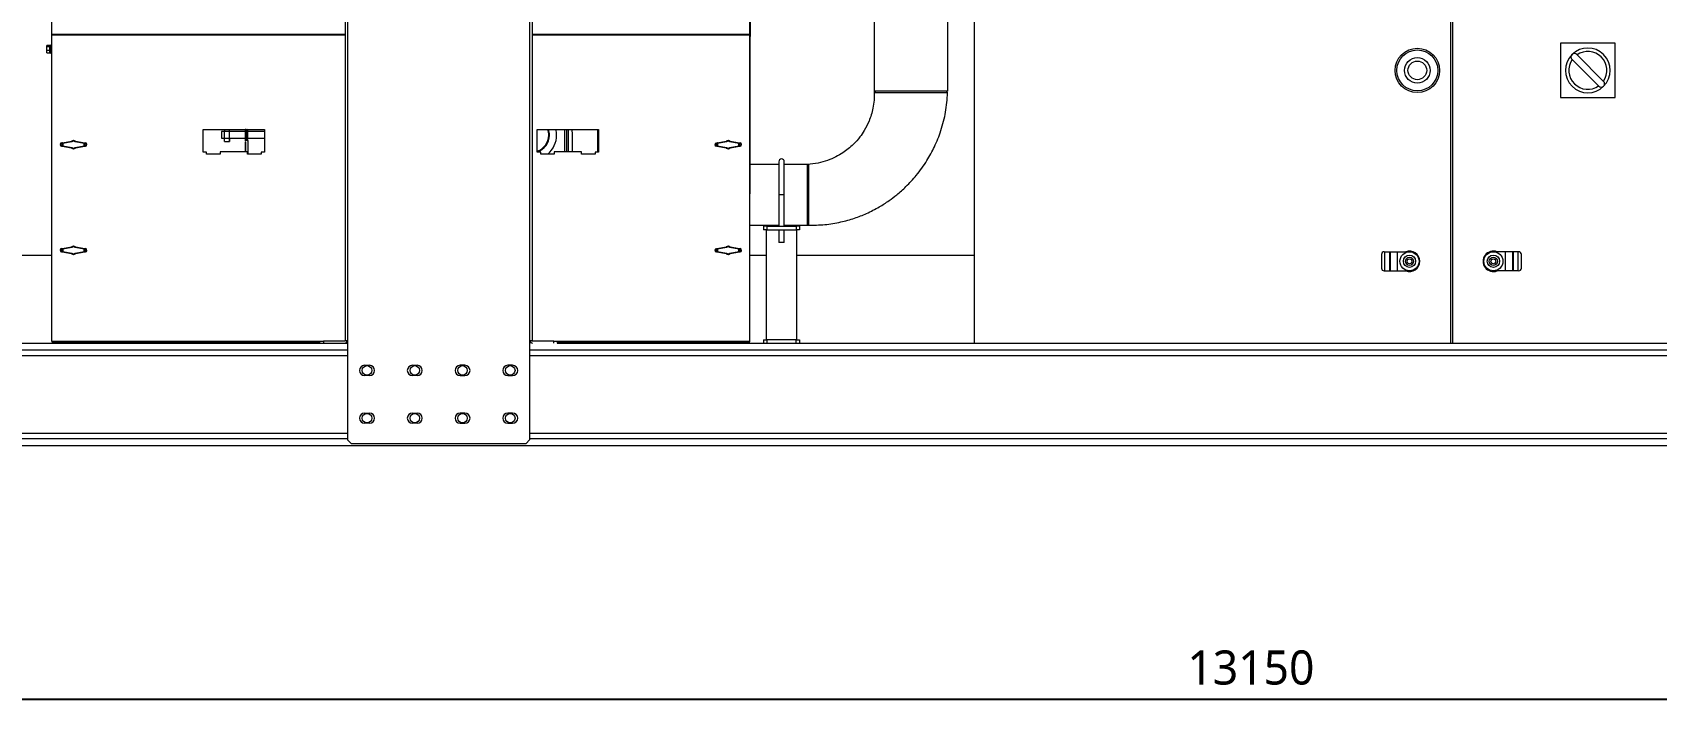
# Model space of a CAD drawing. Header units: millimetres. Extents: x 113490 to 142599, y -20467 to 115.
# Drawn here: x 127129 to 129510, y -8731 to -7723 of the extents above; entities that cross this region are included whole.
import ezdxf

# ---------------------------------------------------------------- set-up
doc = ezdxf.new("R2010")
doc.units = ezdxf.units.MM
doc.layers.add('DV1_0', color=7, linetype='Continuous')
doc.styles.get("Standard").update_dxf_attribs({"font": 'msyh.ttf'})
doc.dimstyles.new('ISO-25', dxfattribs={"dimtxt": 2.5, "dimasz": 2.5, "dimexe": 1.25, "dimexo": 0.625, "dimtad": 1, "dimtxsty": 'Standard', "dimcen": 2.5, "dimadec": 0, "dimazin": 0, "dimtfac": 1, "dimtmove": 0, "dimatfit": 3, "dimfxl": 1, "dimarcsym": 0})

# ---------------------------------------------------------------- blocks, each defined once
blk = doc.blocks.new('*D15')
at = {"color": 0, "lineweight": -2}
for p, q in [((122355.3, -8236.2), (122355.3, -8731)), ((135475.3, -8236.2), (135475.3, -8731)), ((122415.3, -8701), (135415.3, -8701))]:
    blk.add_line(p, q, dxfattribs=at)
at = {"color": 0}
for points in [[(122415.3, -8691), (122415.3, -8711), (122355.3, -8701)], [(135415.3, -8691), (135415.3, -8711), (135475.3, -8701)]]:
    blk.add_solid(points, dxfattribs=at)
at = {"layer": 'Defpoints', "color": 0}
for p in [(122355.3, -8235.2), (135475.3, -8235.2), (135475.3, -8701)]:
    blk.add_point(p, dxfattribs=at)
at = {"color": 0, "insert": (128915.3, -8655), "char_height": 50, "attachment_point": 5}
blk.add_mtext('13150', dxfattribs=at)

msp = doc.modelspace()

# ---------------------------------------------------------------- linework, layer by layer
at = {"layer": 'DV1_0', "color": 7, "linetype": 'Continuous', "lineweight": 15}
for p, q in [((127587.3, -7306), (127587.3, -8175.4)), ((127861.3, -7306), (127861.3, -8175.4)), ((128509.3, -7339), (128509.3, -8179)), ((129207.8, -7339), (129207.8, -8179)), ((129210.8, -7339), (129210.8, -8179)), ((128362.8, -7546), (128362.8, -7809.5)), ((128470.8, -7809.5), (128470.8, -7546)), ((127157.2, -7725.8), (127157.2, -7616.2)), ((128180.6, -7725.8), (128180.6, -7616.2)), ((128181, -7617.4), (128181, -7729.1)), ((127157.2, -7727), (127157.2, -7725.8)), ((127157.2, -8176.2), (127157.2, -7727)), ((128180.6, -7727), (128180.6, -7725.8)), ((128180.6, -8176.2), (128180.6, -7727)), ((128180.6, -7729.1), (128181, -7729.1)), ((128181, -7959.1), (128181, -7729.1)), ((129369.3, -7739), (129369.3, -7819)), ((129449.3, -7739), (129369.3, -7739)), ((129449.3, -7819), (129449.3, -7739)), ((127150, -7743.8), (127150, -7742.4)), ((127150, -7743.8), (127150, -7744.6)), ((127150, -7749), (127150, -7744.6)), ((127150, -7750.1), (127150, -7749)), ((127150, -7753.1), (127150, -7750.1)), ((127150, -7753.1), (127150, -7753.3)), ((127150.3, -7742.2), (127153.7, -7742.2)), ((127150.3, -7744), (127153.7, -7744)), ((127150.3, -7749.6), (127153.7, -7749.6)), ((127150.3, -7753.5), (127153.7, -7753.5)), ((127154, -7742.5), (127154, -7742.4)), ((127154, -7743.7), (127154, -7742.5)), ((127155.6, -7742.5), (127154, -7742.5)), ((127154, -7743.8), (127154, -7743.7)), ((127154, -7743.8), (127154, -7744.6)), ((127154, -7744.9), (127154, -7744.6)), ((127154, -7748.7), (127154, -7744.9)), ((127154, -7749), (127154, -7748.7)), ((127154, -7749), (127154, -7750.1)), ((127154, -7750.3), (127154, -7750.1)), ((127154, -7752.9), (127154, -7750.3)), ((127154, -7753.1), (127154, -7752.9)), ((127154, -7753.1), (127154, -7753.3)), ((127154, -7753.2), (127155.6, -7753.2)), ((127155.6, -7753.9), (127155.6, -7741.9)), ((127157.2, -7741.9), (127155.6, -7741.9)), ((127155.6, -7753.9), (127157.2, -7753.9)), ((129425.4, -7802.2), (129386.1, -7762.9)), ((129393.1, -7755.8), (129432.4, -7795.1)), ((128470.8, -7809.5), (128362.8, -7809.5)), ((128364.3, -7809.5), (128364.3, -7811.5)), ((128469.3, -7811.5), (128469.3, -7809.5)), ((128362.9, -7811.5), (128470.7, -7811.5)), ((129369.3, -7819), (129449.3, -7819)), ((127188.6, -7881.9), (127189.2, -7881.9)), ((127378.9, -7865.6), (127468.9, -7865.6)), ((127378.9, -7899.1), (127378.9, -7865.6)), ((127405.9, -7868.7), (127405.9, -7878.2)), ((127441, -7868.7), (127405.9, -7868.7)), ((127405.9, -7878.2), (127441, -7878.2)), ((127410.4, -7866), (127410.4, -7868.8)), ((127410.4, -7883.3), (127410.4, -7868.8)), ((127417.5, -7868.8), (127417.5, -7865.6)), ((127417.5, -7882.1), (127417.5, -7868.8)), ((127417.5, -7878.2), (127417.5, -7883.3)), ((127441, -7864.6), (127441, -7869.2)), ((127441, -7868.6), (127441, -7866.4)), ((127441, -7882.3), (127441, -7869.2)), ((127441.7, -7869.3), (127441.7, -7865.6)), ((127443.3, -7868.7), (127441.7, -7868.7)), ((127441.7, -7881.1), (127441.7, -7869.3)), ((127441.7, -7878.2), (127441.7, -7878.9)), ((127441.7, -7878.2), (127443.3, -7878.2)), ((127441.7, -7881.1), (127441.7, -7882.2)), ((127443.3, -7865.6), (127443.3, -7869.5)), ((127443.3, -7869.5), (127443.3, -7880.7)), ((127443.3, -7881.8), (127443.3, -7880.7)), ((127443.3, -7881.8), (127443.4, -7881.7)), ((127443.4, -7869.5), (127443.4, -7865.6)), ((127443.4, -7869.5), (127443.4, -7881.7)), ((127443.4, -7881.7), (127444.4, -7880.7)), ((127444.4, -7866.3), (127443.7, -7865.6)), ((127444.2, -7869.4), (127444.2, -7866.5)), ((127468.9, -7868.7), (127444.2, -7868.7)), ((127444.2, -7878.2), (127468.9, -7878.2)), ((127444.2, -7879.6), (127444.2, -7880.4)), ((127444.4, -7870), (127444.4, -7866.3)), ((127444.4, -7879.8), (127444.4, -7870)), ((127468.9, -7865.6), (127468.9, -7899.1)), ((127868.9, -7865.6), (127958.9, -7865.6)), ((127868.9, -7899.1), (127868.9, -7865.6)), ((127908.8, -7865.6), (127908.8, -7898.3)), ((127912.3, -7898.3), (127912.3, -7865.6)), ((127914.3, -7865.5), (127914.3, -7898.5)), ((127920.8, -7898.3), (127920.8, -7875.2)), ((127957, -7865.4), (127957, -7898.8)), ((127958.9, -7865.6), (127958.9, -7899.1)), ((128148.6, -7881.9), (128149.2, -7881.9)), ((127169.4, -7887.8), (127170.4, -7887.9)), ((127171.4, -7885.5), (127172.1, -7885.3)), ((127172.5, -7890.5), (127171.4, -7890.3)), ((127172.1, -7885.3), (127172.7, -7885.2)), ((127185.9, -7893.1), (127172.5, -7890.5)), ((127172.7, -7885.2), (127185.9, -7882.7)), ((127186.4, -7883.6), (127173.4, -7886.2)), ((127173.4, -7889.5), (127186.4, -7892.1)), ((127189.2, -7893.9), (127188.6, -7893.9)), ((127204.5, -7886.2), (127191.4, -7883.6)), ((127191.4, -7892.1), (127204.5, -7889.5)), ((127191.9, -7882.7), (127205.4, -7885.3)), ((127205.4, -7890.5), (127191.9, -7893.1)), ((127205.4, -7885.3), (127206.4, -7885.5)), ((127206.4, -7890.3), (127205.4, -7890.5)), ((127383.9, -7899.1), (127378.9, -7899.1)), ((127383.9, -7901.8), (127383.9, -7899.1)), ((127403.9, -7901.8), (127383.9, -7901.8)), ((127403.9, -7898.3), (127403.9, -7901.8)), ((127443.9, -7898.3), (127403.9, -7898.3)), ((127410.2, -7883.3), (127417.5, -7883.3)), ((127441, -7882.4), (127441.7, -7882.2)), ((127441, -7884.1), (127441, -7898)), ((127441.1, -7898.3), (127441.1, -7884)), ((127443.9, -7901.8), (127443.9, -7898.3)), ((127463.9, -7901.8), (127443.9, -7901.8)), ((127445, -7901.6), (127445, -7882)), ((127463.9, -7899.1), (127463.9, -7901.8)), ((127468.9, -7899.1), (127463.9, -7899.1)), ((127873.9, -7899.1), (127868.9, -7899.1)), ((127873.9, -7901.8), (127873.9, -7899.1)), ((127893.9, -7901.8), (127873.9, -7901.8)), ((127893.9, -7898.3), (127893.9, -7901.8)), ((127933.9, -7898.3), (127893.9, -7898.3)), ((127933.9, -7901.8), (127933.9, -7898.3)), ((127953.9, -7901.8), (127933.9, -7901.8)), ((127953.9, -7899.1), (127953.9, -7901.8)), ((127958.9, -7899.1), (127953.9, -7899.1)), ((128129.4, -7887.8), (128130.4, -7887.9)), ((128131.4, -7885.5), (128132.1, -7885.3)), ((128132.5, -7890.5), (128131.4, -7890.3)), ((128132.1, -7885.3), (128132.7, -7885.2)), ((128145.9, -7893.1), (128132.5, -7890.5)), ((128132.7, -7885.2), (128145.9, -7882.7)), ((128146.4, -7883.6), (128133.4, -7886.2)), ((128133.4, -7889.5), (128146.4, -7892.1)), ((128149.2, -7893.9), (128148.6, -7893.9)), ((128164.5, -7886.2), (128151.4, -7883.6)), ((128151.4, -7892.1), (128164.5, -7889.5)), ((128151.9, -7882.7), (128165.4, -7885.3)), ((128165.4, -7890.5), (128151.9, -7893.1)), ((128165.4, -7885.3), (128166.4, -7885.5)), ((128166.4, -7890.3), (128165.4, -7890.5)), ((128223.1, -7917), (128181, -7917)), ((128223.1, -7912.9), (128223.1, -7961.4)), ((128231.1, -7961.4), (128231.1, -7912.9)), ((128264.8, -7917), (128231.1, -7917)), ((128264.8, -7917), (128264.8, -8006)), ((128266.8, -7918.5), (128264.8, -7918.5)), ((128266.8, -7916.8), (128266.8, -8006)), ((128181, -7959.1), (128180.6, -7959.1)), ((128223.1, -7961.4), (128223.1, -8007.6)), ((128231.1, -8007.6), (128231.1, -7961.4)), ((128180.6, -8006), (128223.1, -8006)), ((128200.6, -8007.6), (128200.6, -8012.6)), ((128205.6, -8007.6), (128200.6, -8007.6)), ((128205.6, -8012.6), (128200.6, -8012.6)), ((128204.6, -8012.6), (128204.6, -8174)), ((128205.6, -8007.6), (128248.6, -8007.6)), ((128205.6, -8007.6), (128205.6, -8012.6)), ((128205.6, -8012.6), (128248.6, -8012.6)), ((128223.1, -8012.6), (128223.1, -8031.4)), ((128231.1, -8006), (128264.8, -8006)), ((128231.1, -8031.4), (128231.1, -8012.6)), ((128248.6, -8007.6), (128248.6, -8012.6)), ((128253.6, -8007.6), (128248.6, -8007.6)), ((128253.6, -8012.6), (128248.6, -8012.6)), ((128249.6, -8174), (128249.6, -8012.6)), ((128253.6, -8007.6), (128253.6, -8012.6)), ((128264.8, -8004.5), (128266.8, -8004.5)), ((127169.4, -8042.8), (127170.4, -8042.9)), ((127171.4, -8040.5), (127172.1, -8040.3)), ((127172.5, -8045.5), (127171.4, -8045.3)), ((127172.1, -8040.3), (127172.7, -8040.2)), ((127185.9, -8048.1), (127172.5, -8045.5)), ((127172.7, -8040.2), (127185.9, -8037.7)), ((127186.4, -8038.6), (127173.4, -8041.2)), ((127173.4, -8044.5), (127186.4, -8047.1)), ((127188.6, -8036.9), (127189.2, -8036.9)), ((127204.5, -8041.2), (127191.4, -8038.6)), ((127191.4, -8047.1), (127204.5, -8044.5)), ((127191.9, -8037.7), (127205.4, -8040.3)), ((127205.4, -8045.5), (127191.9, -8048.1)), ((127205.4, -8040.3), (127206.4, -8040.5)), ((127206.4, -8045.3), (127205.4, -8045.5)), ((128129.4, -8042.8), (128130.4, -8042.9)), ((128131.4, -8040.5), (128132.1, -8040.3)), ((128132.5, -8045.5), (128131.4, -8045.3)), ((128132.1, -8040.3), (128132.7, -8040.2)), ((128145.9, -8048.1), (128132.5, -8045.5)), ((128132.7, -8040.2), (128145.9, -8037.7)), ((128146.4, -8038.6), (128133.4, -8041.2)), ((128133.4, -8044.5), (128146.4, -8047.1)), ((128148.6, -8036.9), (128149.2, -8036.9)), ((128164.5, -8041.2), (128151.4, -8038.6)), ((128151.4, -8047.1), (128164.5, -8044.5)), ((128151.9, -8037.7), (128165.4, -8040.3)), ((128165.4, -8045.5), (128151.9, -8048.1)), ((128165.4, -8040.3), (128166.4, -8040.5)), ((128166.4, -8045.3), (128165.4, -8045.5)), ((128231.1, -8031.4), (128223.1, -8031.4)), ((129110.8, -8045), (129111.3, -8045)), ((129111.3, -8045), (129118.4, -8045)), ((129118.4, -8045), (129119.3, -8045)), ((129119.3, -8045), (129129.8, -8045)), ((129129.8, -8045), (129147.8, -8045)), ((129288.8, -8045), (129270.8, -8045)), ((129299.2, -8045), (129288.8, -8045)), ((129300.1, -8045), (129299.2, -8045)), ((129307.2, -8045), (129300.1, -8045)), ((129307.8, -8045), (129307.2, -8045)), ((126670.3, -8050), (127157.2, -8050)), ((127189.2, -8048.9), (127188.6, -8048.9)), ((128149.2, -8048.9), (128148.6, -8048.9)), ((128180.6, -8050), (128204.6, -8050)), ((128249.6, -8050), (128509.3, -8050)), ((129106.8, -8049), (129106.8, -8069)), ((129311.8, -8069), (129311.8, -8049)), ((129110.8, -8073), (129111.3, -8073)), ((129111.3, -8073), (129118.4, -8073)), ((129118.4, -8073), (129119.3, -8073)), ((129119.3, -8073), (129129.8, -8073)), ((129129.8, -8073), (129147.8, -8073)), ((129288.8, -8073), (129270.8, -8073)), ((129299.2, -8073), (129288.8, -8073)), ((129300.1, -8073), (129299.2, -8073)), ((129307.2, -8073), (129300.1, -8073)), ((129307.8, -8073), (129307.2, -8073)), ((126666.7, -8179), (127590.9, -8179)), ((126666.7, -8189), (127590.9, -8189)), ((127157.2, -8176.2), (127212.2, -8176.2)), ((127158.9, -8176.8), (127159.1, -8176.8)), ((127158.9, -8179), (127158.9, -8177.9)), ((127158.9, -8177.9), (127207.2, -8177.9)), ((127160.9, -8176.2), (127160.9, -8176.5)), ((127160.9, -8176.5), (127208.9, -8176.5)), ((127164.9, -8176.2), (127164.9, -8176.5)), ((127176.9, -8176.5), (127176.9, -8176.2)), ((127177.9, -8176.2), (127177.9, -8176.5)), ((127189.9, -8176.5), (127189.9, -8176.2)), ((127190.9, -8176.2), (127190.9, -8176.5)), ((127202.9, -8176.5), (127202.9, -8176.2)), ((127207.2, -8177.9), (127212.2, -8177.9)), ((127207.2, -8177.9), (127207.2, -8179)), ((127208.9, -8177.9), (127208.9, -8176.5)), ((127212.2, -8177.9), (127212.2, -8176.2)), ((127212.2, -8177.9), (127550.3, -8177.9)), ((127267.2, -8177.9), (127412.6, -8177.9)), ((127267.2, -8179), (127267.2, -8177.9)), ((127412.6, -8179), (127412.6, -8177.9)), ((127497.6, -8177.9), (127550.3, -8177.9)), ((127497.6, -8177.9), (127497.6, -8179)), ((127550.3, -8176), (127555.3, -8176)), ((127550.3, -8179), (127550.3, -8176)), ((127586.7, -8176), (127555.3, -8176)), ((127555.3, -8176), (127555.3, -8179)), ((127590.9, -8175.4), (127587.3, -8175.4)), ((127589.3, -8177.9), (127590.9, -8177.9)), ((127589.3, -8177.9), (127590.9, -8177.9)), ((127590.9, -8175.4), (127590.9, -8321)), ((127857.7, -8175.4), (127857.7, -8321)), ((127861.3, -8175.4), (127857.7, -8175.4)), ((127857.7, -8177.9), (127859.3, -8177.9)), ((127857.7, -8177.9), (127859.3, -8177.9)), ((127857.7, -8189), (129972.9, -8189)), ((127893.3, -8176), (127861.9, -8176)), ((127893.3, -8176), (127898.3, -8176)), ((127893.3, -8179), (127893.3, -8176)), ((127898.3, -8176), (127898.3, -8179)), ((127898.3, -8177.9), (128125.6, -8177.9)), ((127898.3, -8179), (129972.9, -8179)), ((127982.6, -8177.9), (128062.6, -8177.9)), ((127982.6, -8177.9), (127982.6, -8179)), ((128062.6, -8179), (128062.6, -8177.9)), ((128122.6, -8177.9), (128178.9, -8177.9)), ((128122.6, -8177.9), (128122.6, -8179)), ((128125.6, -8177.9), (128125.6, -8176.2)), ((128125.6, -8176.2), (128180.6, -8176.2)), ((128128.9, -8177.9), (128128.9, -8176.2)), ((128176.9, -8176.2), (128176.9, -8177.9)), ((128176.9, -8176.8), (128178.9, -8176.8)), ((128178.9, -8179), (128178.9, -8177.9)), ((128200.6, -8174), (128200.6, -8179)), ((128200.6, -8174), (128205.6, -8174)), ((128248.6, -8174), (128205.6, -8174)), ((128205.6, -8174), (128205.6, -8179)), ((128248.6, -8179), (128248.6, -8174)), ((128248.6, -8174), (128253.6, -8174)), ((128253.6, -8174), (128253.6, -8179)), ((127615.8, -8211.5), (127622.8, -8211.5)), ((127685.8, -8211.5), (127692.8, -8211.5)), ((127762.8, -8211.5), (127755.8, -8211.5)), ((127832.8, -8211.5), (127825.8, -8211.5)), ((127622.8, -8226.5), (127615.8, -8226.5)), ((127692.8, -8226.5), (127685.8, -8226.5)), ((127755.8, -8226.5), (127762.8, -8226.5)), ((127825.8, -8226.5), (127832.8, -8226.5)), ((127615.8, -8281.5), (127622.8, -8281.5)), ((127685.8, -8281.5), (127692.8, -8281.5)), ((127762.8, -8281.5), (127755.8, -8281.5)), ((127832.8, -8281.5), (127825.8, -8281.5)), ((127622.8, -8296.5), (127615.8, -8296.5)), ((127692.8, -8296.5), (127685.8, -8296.5)), ((127755.8, -8296.5), (127762.8, -8296.5)), ((127825.8, -8296.5), (127832.8, -8296.5)), ((122365.3, -8329), (130701.8, -8329)), ((126666.7, -8319), (127590.9, -8319)), ((127590.9, -8321), (127595.9, -8326)), ((127595.9, -8326), (127852.7, -8326)), ((127852.7, -8326), (127857.7, -8321)), ((127857.7, -8319), (129972.9, -8319))]:
    msp.add_line(p, q, dxfattribs=at)
at = {"layer": 'DV1_0', "color": 7, "linetype": 'Continuous', "lineweight": 20}
for p, q in [((127590.9, -7306), (127590.9, -8175.4)), ((127857.7, -7306), (127857.7, -8175.4)), ((127157.2, -7725.8), (127587.3, -7725.8)), ((127157.2, -7727), (127587.3, -7727)), ((127861.3, -7725.8), (128180.6, -7725.8)), ((127861.3, -7727), (128180.6, -7727)), ((127417.5, -7868.8), (127410.4, -7868.8)), ((127441.7, -7869.3), (127441, -7869.2)), ((127443.3, -7869.5), (127443.4, -7869.5)), ((127443.4, -7869.5), (127444.4, -7870)), ((127171.4, -7885.5), (127171.6, -7886.5)), ((127171.4, -7890.3), (127171.6, -7889.3)), ((127172.3, -7886.3), (127171.6, -7886.5)), ((127171.6, -7889.3), (127172.3, -7889.4)), ((127172.1, -7885.3), (127172.3, -7886.3)), ((127173.4, -7886.2), (127172.3, -7886.3)), ((127172.3, -7889.4), (127172.3, -7886.3)), ((127173.4, -7886.2), (127173.4, -7889.5)), ((127189.2, -7882.9), (127188.6, -7882.9)), ((127188.6, -7892.9), (127189.2, -7892.9)), ((127204.5, -7889.5), (127204.5, -7886.2)), ((127205.5, -7886.3), (127205.5, -7889.4)), ((127206.2, -7886.5), (127205.5, -7886.3)), ((127205.5, -7889.4), (127206.2, -7889.3)), ((127206.4, -7885.5), (127206.2, -7886.5)), ((127206.4, -7890.3), (127206.2, -7889.3)), ((128131.4, -7885.5), (128131.6, -7886.5)), ((128131.4, -7890.3), (128131.6, -7889.3)), ((128132.3, -7886.3), (128131.6, -7886.5)), ((128131.6, -7889.3), (128132.3, -7889.4)), ((128132.1, -7885.3), (128132.3, -7886.3)), ((128133.4, -7886.2), (128132.3, -7886.3)), ((128132.3, -7889.4), (128132.3, -7886.3)), ((128133.4, -7886.2), (128133.4, -7889.5)), ((128149.2, -7882.9), (128148.6, -7882.9)), ((128148.6, -7892.9), (128149.2, -7892.9)), ((128164.5, -7889.5), (128164.5, -7886.2)), ((128165.5, -7886.3), (128165.5, -7889.4)), ((128166.2, -7886.5), (128165.5, -7886.3)), ((128165.5, -7889.4), (128166.2, -7889.3)), ((128166.4, -7885.5), (128166.2, -7886.5)), ((128166.4, -7890.3), (128166.2, -7889.3)), ((128231.1, -7961.4), (128223.1, -7961.4)), ((127171.4, -8040.5), (127171.6, -8041.5)), ((127171.4, -8045.3), (127171.6, -8044.3)), ((127172.3, -8041.3), (127171.6, -8041.5)), ((127171.6, -8044.3), (127172.3, -8044.4)), ((127172.1, -8040.3), (127172.3, -8041.3)), ((127173.4, -8041.2), (127172.3, -8041.3)), ((127172.3, -8044.4), (127172.3, -8041.3)), ((127173.4, -8041.2), (127173.4, -8044.5)), ((127189.2, -8037.9), (127188.6, -8037.9)), ((127188.6, -8047.9), (127189.2, -8047.9)), ((127204.5, -8044.5), (127204.5, -8041.2)), ((127205.5, -8041.3), (127205.5, -8044.4)), ((127206.2, -8041.5), (127205.5, -8041.3)), ((127205.5, -8044.4), (127206.2, -8044.3)), ((127206.4, -8040.5), (127206.2, -8041.5)), ((127206.4, -8045.3), (127206.2, -8044.3)), ((128131.4, -8040.5), (128131.6, -8041.5)), ((128131.4, -8045.3), (128131.6, -8044.3)), ((128132.3, -8041.3), (128131.6, -8041.5)), ((128131.6, -8044.3), (128132.3, -8044.4)), ((128132.1, -8040.3), (128132.3, -8041.3)), ((128133.4, -8041.2), (128132.3, -8041.3)), ((128132.3, -8044.4), (128132.3, -8041.3)), ((128133.4, -8041.2), (128133.4, -8044.5)), ((128149.2, -8037.9), (128148.6, -8037.9)), ((128148.6, -8047.9), (128149.2, -8047.9)), ((128164.5, -8044.5), (128164.5, -8041.2)), ((128165.5, -8041.3), (128165.5, -8044.4)), ((128166.2, -8041.5), (128165.5, -8041.3)), ((128165.5, -8044.4), (128166.2, -8044.3)), ((128166.4, -8040.5), (128166.2, -8041.5)), ((128166.4, -8045.3), (128166.2, -8044.3)), ((129111.3, -8045), (129111.3, -8073)), ((129118.4, -8045), (129118.4, -8073)), ((129119.3, -8045), (129119.3, -8073)), ((129129.8, -8045), (129129.8, -8073)), ((129288.8, -8073), (129288.8, -8045)), ((129299.2, -8073), (129299.2, -8045)), ((129300.1, -8073), (129300.1, -8045)), ((129307.2, -8073), (129307.2, -8045)), ((127212.2, -8176.2), (127550.3, -8176.2)), ((127590.2, -8176.2), (127590.9, -8176.2)), ((127857.7, -8176.2), (127858.4, -8176.2)), ((127898.3, -8176.2), (128125.6, -8176.2)), ((126666.7, -8197), (127590.9, -8197)), ((127857.7, -8197), (129972.9, -8197)), ((126666.7, -8311), (127590.9, -8311)), ((127857.7, -8311), (129972.9, -8311))]:
    msp.add_line(p, q, dxfattribs=at)
at = {"layer": 'DV1_0', "color": 7, "linetype": 'Continuous', "lineweight": 15}
for centre, radius in [((129159.3, -7779), 32.5), ((129159.3, -7779), 30), ((129159.3, -7779), 18.7), ((129147.8, -8059), 14), ((129270.8, -8059), 14), ((129147.8, -8059), 6), ((129147.8, -8059), 3.5), ((129270.8, -8059), 6), ((129270.8, -8059), 3.5), ((127619.3, -8219), 7), ((127689.3, -8219), 7), ((127759.3, -8219), 7), ((127829.3, -8219), 7), ((127619.3, -8289), 7), ((127689.3, -8289), 7), ((127759.3, -8289), 7), ((127829.3, -8289), 7)]:
    msp.add_circle(centre, radius, dxfattribs=at)
at = {"layer": 'DV1_0', "color": 7, "linetype": 'Continuous', "lineweight": 20}
for centre, radius in [((129159.3, -7779), 13.7), ((129147.8, -8059), 9), ((129270.8, -8059), 9)]:
    msp.add_circle(centre, radius, dxfattribs=at)
at = {"layer": 'DV1_0', "color": 7, "linetype": 'Continuous', "lineweight": 15}
for centre, radius, start, end in [((128178.9, -7729.1), 2.07, 0.6847, 40.5778), ((127152.3, -7745.5), 3.8, 121.3391, 126.7965), ((127152.3, -7740.8), 3.8, 233.2036, 238.6609), ((127158.4, -7748.1), 9.08, 152.8174, 157.3066), ((127158.4, -7745.5), 9.08, 202.6934, 207.1826), ((127154.8, -7753), 5.61, 143.1243, 148.5804), ((127154.8, -7750.1), 5.61, 211.4196, 216.8757), ((127152.3, -7750.3), 3.8, 233.2035, 238.6609), ((127151.7, -7745.5), 3.8, 53.2035, 58.6609), ((127151.7, -7740.8), 3.8, 301.3391, 306.7964), ((127145.6, -7748.1), 9.08, 22.6934, 27.1826), ((127145.6, -7745.5), 9.08, 332.8174, 337.3066), ((127149.2, -7753), 5.61, 31.4196, 36.8757), ((127149.2, -7750.1), 5.61, 323.1243, 328.5804), ((127151.7, -7750.3), 3.8, 301.3391, 306.7965), ((129409.3, -7779), 32.8, 135, 315), ((129389.6, -7759.3), 5, 45, 225), ((129409.3, -7779), 32.8, 315, 135), ((129428.9, -7798.6), 5, 225, 45), ((127188.6, -7886.9), 5, 90, 122.5398), ((127189.2, -7886.9), 5, 57.4602, 90), ((127442.2, -7866), 1.31, 161.9914, 180), ((127442.2, -7881), 1.31, 180, 193.3632), ((127861.3, -7874.1), 25.4, 287.5286, 0), ((127861.3, -7874.1), 24.5, 288.1946, 0), ((127861.3, -7874.1), 24.5, 0, 20.4499), ((127861.3, -7874.1), 36, 309.7975, 0), ((127861.3, -7874.1), 25.4, 0, 19.6947), ((127861.3, -7874.1), 36, 0, 13.7652), ((127870.8, -7875.2), 50, 0, 11.1396), ((128148.6, -7886.9), 5, 90, 122.5398), ((128149.2, -7886.9), 5, 57.4602, 90), ((127171.9, -7887.9), 2.5, 101, 177.1968), ((127171.9, -7887.8), 2.5, 180, 259), ((127219.6, -7833.3), 73.4, 229.9241, 230.4139), ((127168.5, -7880.5), 10.3, 294.6162, 298.1242), ((127188.6, -7888.9), 5, 237.4602, 270), ((127189.2, -7888.9), 5, 270, 302.5398), ((127209.3, -7895.3), 10.3, 114.6162, 118.1242), ((127209.3, -7880.5), 10.3, 241.8758, 245.3838), ((127158.3, -7942.5), 73.4, 49.9241, 50.4139), ((127158.3, -7833.3), 73.4, 309.5861, 310.0759), ((127205.9, -7887.9), 2.5, 0, 79), ((127205.9, -7887.8), 2.5, 281, 357.1968), ((127207.9, -7883.1), 4.82, 264.044, 275.956), ((128131.9, -7887.9), 2.5, 101, 177.1968), ((128131.9, -7887.8), 2.5, 180, 259), ((128179.6, -7833.3), 73.4, 229.9241, 230.4139), ((128128.5, -7880.5), 10.3, 294.6162, 298.1242), ((128148.6, -7888.9), 5, 237.4602, 270), ((128149.2, -7888.9), 5, 270, 302.5398), ((128169.3, -7895.3), 10.3, 114.6162, 118.1242), ((128169.3, -7880.5), 10.3, 241.8758, 245.3838), ((128118.3, -7942.5), 73.4, 49.9241, 50.4139), ((128118.3, -7833.3), 73.4, 309.5861, 310.0759), ((128165.9, -7887.9), 2.5, 0, 79), ((128165.9, -7887.8), 2.5, 281, 357.1968), ((128167.9, -7883.1), 4.82, 264.044, 275.956), ((128227.1, -7912.9), 4, 0, 180), ((128179.3, -7959.1), 1.7, 319.8808, 360), ((127171.9, -8042.9), 2.5, 101, 177.1968), ((127171.9, -8042.8), 2.5, 180, 259), ((127219.6, -7988.3), 73.4, 229.9241, 230.4139), ((127168.5, -8035.5), 10.3, 294.6162, 298.1242), ((127188.6, -8041.9), 5, 90, 122.5398), ((127188.6, -8043.9), 5, 237.4602, 270), ((127189.2, -8041.9), 5, 57.4602, 90), ((127189.2, -8043.9), 5, 270, 302.5398), ((127209.3, -8050.3), 10.3, 114.6162, 118.1242), ((127209.3, -8035.5), 10.3, 241.8758, 245.3838), ((127158.3, -8097.5), 73.4, 49.9241, 50.4139), ((127158.3, -7988.3), 73.4, 309.5861, 310.0759), ((127205.9, -8042.9), 2.5, 0, 79), ((127205.9, -8042.8), 2.5, 281, 357.1968), ((127207.9, -8038.1), 4.82, 264.044, 275.956), ((128131.9, -8042.9), 2.5, 101, 177.1968), ((128131.9, -8042.8), 2.5, 180, 259), ((128179.6, -7988.3), 73.4, 229.9241, 230.4139), ((128128.5, -8035.5), 10.3, 294.6162, 298.1242), ((128148.6, -8041.9), 5, 90, 122.5398), ((128148.6, -8043.9), 5, 237.4602, 270), ((128149.2, -8041.9), 5, 57.4602, 90), ((128149.2, -8043.9), 5, 270, 302.5398), ((128169.3, -8050.3), 10.3, 114.6162, 118.1242), ((128169.3, -8035.5), 10.3, 241.8758, 245.3838), ((128118.3, -8097.5), 73.4, 49.9241, 50.4139), ((128118.3, -7988.3), 73.4, 309.5861, 310.0759), ((128165.9, -8042.9), 2.5, 0, 79), ((128165.9, -8042.8), 2.5, 281, 357.1968), ((128167.9, -8038.1), 4.82, 264.044, 275.956), ((129110.8, -8049), 4, 90, 180), ((129147.8, -8059), 15, 0, 111.0395), ((129270.8, -8059), 15, 68.9605, 291.0395), ((129307.8, -8049), 4, 0, 90), ((129110.8, -8069), 4, 180, 270), ((129147.8, -8059), 15, 248.9605, 0), ((129307.8, -8069), 4, 270, 0), ((127158.9, -8176.2), 1.7, 180, 270), ((127158.9, -8179.6), 1.7, 90, 159.3327), ((127158.9, -8176.2), 0.6, 180, 270), ((127160.9, -8175.9), 2, 188.6269, 270), ((127160.9, -8175.9), 0.6, 210, 270), ((127586.7, -8175.4), 3.6, 270, 0), ((127586.7, -8175.4), 0.6, 270, 0), ((127861.9, -8175.4), 3.6, 180, 270), ((127861.9, -8175.4), 0.6, 180, 270), ((128176.9, -8175.9), 0.6, 270, 330), ((128176.9, -8175.9), 2, 333.2563, 351.3731), ((128178.9, -8176.2), 0.6, 270, 360), ((128178.9, -8176.2), 1.7, 270, 360), ((128178.9, -8179.6), 1.7, 20.6673, 90), ((127615.8, -8219), 7.5, 90, 270), ((127622.8, -8219), 7.5, 270, 90), ((127685.8, -8219), 7.5, 90, 270), ((127692.8, -8219), 7.5, 270, 90), ((127755.8, -8219), 7.5, 90, 270), ((127762.8, -8219), 7.5, 270, 90), ((127825.8, -8219), 7.5, 90, 270), ((127832.8, -8219), 7.5, 270, 90), ((127615.8, -8289), 7.5, 90, 270), ((127622.8, -8289), 7.5, 270, 90), ((127685.8, -8289), 7.5, 90, 270), ((127692.8, -8289), 7.5, 270, 90), ((127755.8, -8289), 7.5, 90, 270), ((127762.8, -8289), 7.5, 270, 90), ((127825.8, -8289), 7.5, 90, 270), ((127832.8, -8289), 7.5, 270, 90)]:
    msp.add_arc(centre, radius, start, end, dxfattribs=at)
at = {"layer": 'DV1_0', "color": 7, "linetype": 'Continuous', "lineweight": 20}
for centre, radius, start, end in [((129409.3, -7779), 27.8, 325.3658, 124.6342), ((129409.3, -7779), 27.8, 145.3658, 304.6342), ((127171.9, -7887.9), 1.5, 101, 177.1937), ((127171.9, -7887.8), 1.5, 181.8659, 259), ((127188.6, -7886.7), 3.83, 90.0786, 125.9244), ((127188.6, -7889), 3.83, 234.0756, 269.9214), ((127189.2, -7886.7), 3.83, 54.0756, 89.9214), ((127189.2, -7889), 3.83, 270.0786, 305.9244), ((127205.9, -7887.9), 1.5, 0.0031, 79), ((127205.9, -7887.8), 1.5, 281, 355.3309), ((128131.9, -7887.9), 1.5, 101, 177.1937), ((128131.9, -7887.8), 1.5, 181.8659, 259), ((128148.6, -7886.7), 3.83, 90.0786, 125.9244), ((128148.6, -7889), 3.83, 234.0756, 269.9214), ((128149.2, -7886.7), 3.83, 54.0756, 89.9214), ((128149.2, -7889), 3.83, 270.0786, 305.9244), ((128165.9, -7887.9), 1.5, 0.0031, 79), ((128165.9, -7887.8), 1.5, 281, 355.3309), ((127171.9, -8042.9), 1.5, 101, 177.1937), ((127171.9, -8042.8), 1.5, 181.8659, 259), ((127188.6, -8041.7), 3.83, 90.0786, 125.9244), ((127188.6, -8044), 3.83, 234.0756, 269.9214), ((127189.2, -8041.7), 3.83, 54.0756, 89.9214), ((127189.2, -8044), 3.83, 270.0786, 305.9244), ((127205.9, -8042.9), 1.5, 0.0031, 79), ((127205.9, -8042.8), 1.5, 281, 355.3309), ((128131.9, -8042.9), 1.5, 101, 177.1937), ((128131.9, -8042.8), 1.5, 181.8659, 259), ((128148.6, -8041.7), 3.83, 90.0786, 125.9244), ((128148.6, -8044), 3.83, 234.0756, 269.9214), ((128149.2, -8041.7), 3.83, 54.0756, 89.9214), ((128149.2, -8044), 3.83, 270.0786, 305.9244), ((128165.9, -8042.9), 1.5, 0.0031, 79), ((128165.9, -8042.8), 1.5, 281, 355.3309)]:
    msp.add_arc(centre, radius, start, end, dxfattribs=at)
for centre, major_axis, ratio, start_param, end_param in [((127188.6, -7882.9), (0, 1), 0.007271, 4.712389, 6.283185), ((127189.2, -7882.9), (0, 1), 0.007271, 0, 1.570796), ((128148.6, -7882.9), (0, 1), 0.007271, 4.712389, 6.283185), ((128149.2, -7882.9), (0, 1), 0.007271, 0, 1.570796), ((127172.9, -7886.2), (-0.191, 0.982), 0.412065, 4.632462, 6.283185), ((127188.6, -7892.9), (0, -1), 0.007271, 0, 1.570796), ((127189.2, -7892.9), (0, -1), 0.007271, 4.712389, 6.283185), ((128132.9, -7886.2), (-0.191, 0.982), 0.412065, 4.632462, 6.283185), ((128148.6, -7892.9), (0, -1), 0.007271, 0, 1.570796), ((128149.2, -7892.9), (0, -1), 0.007271, 4.712389, 6.283185), ((127172.9, -8041.2), (-0.191, 0.982), 0.412065, 4.632462, 6.283185), ((127188.6, -8037.9), (0, 1), 0.007271, 4.712389, 6.283185), ((127188.6, -8047.9), (0, -1), 0.007271, 0, 1.570796), ((127189.2, -8037.9), (0, 1), 0.007271, 0, 1.570796), ((127189.2, -8047.9), (0, -1), 0.007271, 4.712389, 6.283185), ((128132.9, -8041.2), (-0.191, 0.982), 0.412065, 4.632462, 6.283185), ((128148.6, -8037.9), (0, 1), 0.007271, 4.712389, 6.283185), ((128148.6, -8047.9), (0, -1), 0.007271, 0, 1.570796), ((128149.2, -8037.9), (0, 1), 0.007271, 0, 1.570796), ((128149.2, -8047.9), (0, -1), 0.007271, 4.712389, 6.283185)]:
    msp.add_ellipse(centre, major_axis=major_axis, ratio=ratio, start_param=start_param, end_param=end_param, dxfattribs=at)
at = {"layer": 'DV1_0', "color": 7, "linetype": 'Continuous', "lineweight": 15}
for points, knots in [([(128362.8, -7809.5), (128362.9, -7814.3), (128363, -7822), (128361, -7837.1), (128356.4, -7852.2), (128349.4, -7866.2), (128341.6, -7877.6), (128331.4, -7889), (128319.3, -7898.7), (128306.4, -7906.2), (128294.3, -7911.4), (128280, -7915.4), (128270.7, -7916.4), (128264.9, -7917)], [0, 0, 0, 0, 0.080612, 0.1541, 0.278898, 0.373502, 0.443392, 0.534606, 0.656993, 0.730274, 0.811755, 0.901602, 1, 1, 1, 1]), ([(128264.9, -8006), (128274.4, -8005.9), (128289.6, -8005.8), (128313.2, -8001.9), (128333.5, -7996.2), (128352.5, -7988.8), (128369.3, -7980.1), (128384.1, -7970.7), (128397.1, -7960.8), (128410.8, -7948.7), (128426, -7932.2), (128440, -7912.5), (128452, -7890.4), (128461.5, -7866.8), (128468.5, -7839.6), (128469.8, -7822), (128470.6, -7811.5)], [0, 0, 0, 0, 0.08213, 0.156832, 0.224022, 0.283628, 0.35117, 0.404972, 0.450458, 0.507866, 0.579161, 0.664471, 0.73777, 0.819121, 0.908609, 1, 1, 1, 1]), ([(127172.8, -7889.8), (127172.7, -7890), (127172.7, -7890.2), (127172.6, -7890.4), (127172.6, -7890.4), (127172.5, -7890.5), (127172.5, -7890.5), (127172.5, -7890.5)], [0, 0, 0, 0, 0.5, 0.5, 0.75, 0.75, 1, 1, 1, 1]), ([(127186.4, -7883.6), (127186.3, -7883.5), (127186.3, -7883.4), (127186.2, -7883.1), (127186.1, -7883), (127186.1, -7882.8), (127186, -7882.8), (127186, -7882.7), (127186, -7882.7), (127185.9, -7882.7)], [0, 0, 0, 0, 0.25, 0.25, 0.5, 0.5, 0.75, 0.75, 1, 1, 1, 1]), ([(127185.9, -7893.1), (127186, -7893.1), (127186, -7893.1), (127186, -7893), (127186.1, -7892.9), (127186.1, -7892.7), (127186.2, -7892.6), (127186.3, -7892.4), (127186.3, -7892.3), (127186.4, -7892.1)], [0, 0, 0, 0, 0.25, 0.25, 0.5, 0.5, 0.75, 0.75, 1, 1, 1, 1]), ([(127191.9, -7882.7), (127191.9, -7882.7), (127191.9, -7882.7), (127191.8, -7882.8), (127191.8, -7882.8), (127191.7, -7883), (127191.6, -7883.1), (127191.5, -7883.4), (127191.5, -7883.5), (127191.4, -7883.6)], [0, 0, 0, 0, 0.25, 0.25, 0.5, 0.5, 0.75, 0.75, 1, 1, 1, 1]), ([(127191.4, -7892.1), (127191.5, -7892.3), (127191.5, -7892.4), (127191.6, -7892.6), (127191.7, -7892.7), (127191.8, -7892.9), (127191.8, -7893), (127191.9, -7893.1), (127191.9, -7893.1), (127191.9, -7893.1)], [0, 0, 0, 0, 0.25, 0.25, 0.5, 0.5, 0.75, 0.75, 1, 1, 1, 1]), ([(127205, -7885.9), (127205.1, -7885.7), (127205.1, -7885.6), (127205.2, -7885.4), (127205.3, -7885.3), (127205.3, -7885.3), (127205.3, -7885.3), (127205.4, -7885.3)], [0, 0, 0, 0, 0.5, 0.5, 0.75, 0.75, 1, 1, 1, 1]), ([(127205.4, -7890.5), (127205.3, -7890.5), (127205.3, -7890.5), (127205.3, -7890.4), (127205.2, -7890.4), (127205.1, -7890.2), (127205.1, -7890), (127205, -7889.8)], [0, 0, 0, 0, 0.25, 0.25, 0.5, 0.5, 1, 1, 1, 1]), ([(128132.8, -7889.8), (128132.7, -7890), (128132.7, -7890.2), (128132.6, -7890.4), (128132.6, -7890.4), (128132.5, -7890.5), (128132.5, -7890.5), (128132.5, -7890.5)], [0, 0, 0, 0, 0.5, 0.5, 0.75, 0.75, 1, 1, 1, 1]), ([(128146.4, -7883.6), (128146.3, -7883.5), (128146.3, -7883.4), (128146.2, -7883.1), (128146.1, -7883), (128146.1, -7882.8), (128146, -7882.8), (128146, -7882.7), (128146, -7882.7), (128145.9, -7882.7)], [0, 0, 0, 0, 0.25, 0.25, 0.5, 0.5, 0.75, 0.75, 1, 1, 1, 1]), ([(128145.9, -7893.1), (128146, -7893.1), (128146, -7893.1), (128146, -7893), (128146.1, -7892.9), (128146.1, -7892.7), (128146.2, -7892.6), (128146.3, -7892.4), (128146.3, -7892.3), (128146.4, -7892.1)], [0, 0, 0, 0, 0.25, 0.25, 0.5, 0.5, 0.75, 0.75, 1, 1, 1, 1]), ([(128151.9, -7882.7), (128151.9, -7882.7), (128151.9, -7882.7), (128151.8, -7882.8), (128151.8, -7882.8), (128151.7, -7883), (128151.6, -7883.1), (128151.5, -7883.4), (128151.5, -7883.5), (128151.4, -7883.6)], [0, 0, 0, 0, 0.25, 0.25, 0.5, 0.5, 0.75, 0.75, 1, 1, 1, 1]), ([(128151.4, -7892.1), (128151.5, -7892.3), (128151.5, -7892.4), (128151.6, -7892.6), (128151.7, -7892.7), (128151.8, -7892.9), (128151.8, -7893), (128151.9, -7893.1), (128151.9, -7893.1), (128151.9, -7893.1)], [0, 0, 0, 0, 0.25, 0.25, 0.5, 0.5, 0.75, 0.75, 1, 1, 1, 1]), ([(128165, -7885.9), (128165.1, -7885.7), (128165.1, -7885.6), (128165.2, -7885.4), (128165.3, -7885.3), (128165.3, -7885.3), (128165.3, -7885.3), (128165.4, -7885.3)], [0, 0, 0, 0, 0.5, 0.5, 0.75, 0.75, 1, 1, 1, 1]), ([(128165.4, -7890.5), (128165.3, -7890.5), (128165.3, -7890.5), (128165.3, -7890.4), (128165.2, -7890.4), (128165.1, -7890.2), (128165.1, -7890), (128165, -7889.8)], [0, 0, 0, 0, 0.25, 0.25, 0.5, 0.5, 1, 1, 1, 1]), ([(127172.8, -8044.8), (127172.7, -8045), (127172.7, -8045.2), (127172.6, -8045.4), (127172.6, -8045.4), (127172.5, -8045.5), (127172.5, -8045.5), (127172.5, -8045.5)], [0, 0, 0, 0, 0.5, 0.5, 0.75, 0.75, 1, 1, 1, 1]), ([(127186.4, -8038.6), (127186.3, -8038.5), (127186.3, -8038.4), (127186.2, -8038.1), (127186.1, -8038), (127186.1, -8037.8), (127186, -8037.8), (127186, -8037.7), (127186, -8037.7), (127185.9, -8037.7)], [0, 0, 0, 0, 0.25, 0.25, 0.5, 0.5, 0.75, 0.75, 1, 1, 1, 1]), ([(127185.9, -8048.1), (127186, -8048.1), (127186, -8048.1), (127186, -8048), (127186.1, -8047.9), (127186.1, -8047.7), (127186.2, -8047.6), (127186.3, -8047.4), (127186.3, -8047.3), (127186.4, -8047.1)], [0, 0, 0, 0, 0.25, 0.25, 0.5, 0.5, 0.75, 0.75, 1, 1, 1, 1]), ([(127191.9, -8037.7), (127191.9, -8037.7), (127191.9, -8037.7), (127191.8, -8037.8), (127191.8, -8037.8), (127191.7, -8038), (127191.6, -8038.1), (127191.5, -8038.4), (127191.5, -8038.5), (127191.4, -8038.6)], [0, 0, 0, 0, 0.25, 0.25, 0.5, 0.5, 0.75, 0.75, 1, 1, 1, 1]), ([(127191.4, -8047.1), (127191.5, -8047.3), (127191.5, -8047.4), (127191.6, -8047.6), (127191.7, -8047.7), (127191.8, -8047.9), (127191.8, -8048), (127191.9, -8048.1), (127191.9, -8048.1), (127191.9, -8048.1)], [0, 0, 0, 0, 0.25, 0.25, 0.5, 0.5, 0.75, 0.75, 1, 1, 1, 1]), ([(127205, -8040.9), (127205.1, -8040.7), (127205.1, -8040.6), (127205.2, -8040.4), (127205.3, -8040.3), (127205.3, -8040.3), (127205.3, -8040.3), (127205.4, -8040.3)], [0, 0, 0, 0, 0.5, 0.5, 0.75, 0.75, 1, 1, 1, 1]), ([(127205.4, -8045.5), (127205.3, -8045.5), (127205.3, -8045.5), (127205.3, -8045.4), (127205.2, -8045.4), (127205.1, -8045.2), (127205.1, -8045), (127205, -8044.8)], [0, 0, 0, 0, 0.25, 0.25, 0.5, 0.5, 1, 1, 1, 1]), ([(128132.8, -8044.8), (128132.7, -8045), (128132.7, -8045.2), (128132.6, -8045.4), (128132.6, -8045.4), (128132.5, -8045.5), (128132.5, -8045.5), (128132.5, -8045.5)], [0, 0, 0, 0, 0.5, 0.5, 0.75, 0.75, 1, 1, 1, 1]), ([(128146.4, -8038.6), (128146.3, -8038.5), (128146.3, -8038.4), (128146.2, -8038.1), (128146.1, -8038), (128146.1, -8037.8), (128146, -8037.8), (128146, -8037.7), (128146, -8037.7), (128145.9, -8037.7)], [0, 0, 0, 0, 0.25, 0.25, 0.5, 0.5, 0.75, 0.75, 1, 1, 1, 1]), ([(128145.9, -8048.1), (128146, -8048.1), (128146, -8048.1), (128146, -8048), (128146.1, -8047.9), (128146.1, -8047.7), (128146.2, -8047.6), (128146.3, -8047.4), (128146.3, -8047.3), (128146.4, -8047.1)], [0, 0, 0, 0, 0.25, 0.25, 0.5, 0.5, 0.75, 0.75, 1, 1, 1, 1]), ([(128151.9, -8037.7), (128151.9, -8037.7), (128151.9, -8037.7), (128151.8, -8037.8), (128151.8, -8037.8), (128151.7, -8038), (128151.6, -8038.1), (128151.5, -8038.4), (128151.5, -8038.5), (128151.4, -8038.6)], [0, 0, 0, 0, 0.25, 0.25, 0.5, 0.5, 0.75, 0.75, 1, 1, 1, 1]), ([(128151.4, -8047.1), (128151.5, -8047.3), (128151.5, -8047.4), (128151.6, -8047.6), (128151.7, -8047.7), (128151.8, -8047.9), (128151.8, -8048), (128151.9, -8048.1), (128151.9, -8048.1), (128151.9, -8048.1)], [0, 0, 0, 0, 0.25, 0.25, 0.5, 0.5, 0.75, 0.75, 1, 1, 1, 1]), ([(128165, -8040.9), (128165.1, -8040.7), (128165.1, -8040.6), (128165.2, -8040.4), (128165.3, -8040.3), (128165.3, -8040.3), (128165.3, -8040.3), (128165.4, -8040.3)], [0, 0, 0, 0, 0.5, 0.5, 0.75, 0.75, 1, 1, 1, 1]), ([(128165.4, -8045.5), (128165.3, -8045.5), (128165.3, -8045.5), (128165.3, -8045.4), (128165.2, -8045.4), (128165.1, -8045.2), (128165.1, -8045), (128165, -8044.8)], [0, 0, 0, 0, 0.25, 0.25, 0.5, 0.5, 1, 1, 1, 1])]:
    msp.add_open_spline(points, degree=3, knots=knots, dxfattribs=at)

# ---------------------------------------------------------------- dimensions: what is measured, and where the dimension line sits
at = {"color": 1}
dim = msp.add_linear_dim(base=(135475.3, -8701), p1=(122355.3, -8235.2), p2=(135475.3, -8235.2), text='13150', dimstyle='ISO-25', override={"dimtxt": 50, "dimasz": 60, "dimexe": 30, "dimexo": 1, "dimgap": 20, "dimdec": 0}, dxfattribs=at)
dim.commit()
dim.dimension.update_dxf_attribs({"geometry": '*D15', "text_midpoint": (128915.3, -8655)})

doc.saveas('drawing.dxf')
